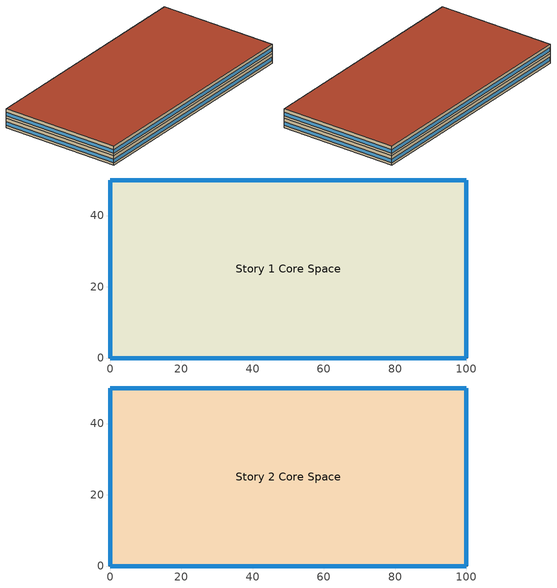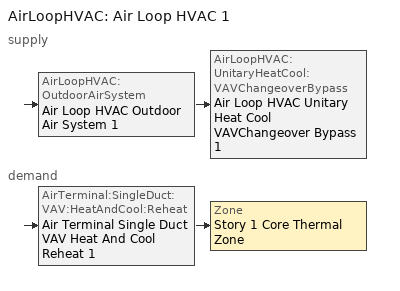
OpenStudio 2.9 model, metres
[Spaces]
Story 1 Core Space
 floor ground: 0,0 0,50 100,50 100,0 z0
 wall outside: 0,50 0,0 100,0 100,50 0,50 z0:4
 window: 0,49.97 0,0.03 / 100,0.03 100,49.97 / 99.97,50 0.03,50 / 0.03,0 99.97,0 z1:2.6
Story 2 Core Space
 floor to Story 1 Core Space: 0,0 0,50 100,50 100,0 z4
 wall outside: 0,50 0,0 100,0 100,50 0,50 z4:8
 window: 100,0.03 100,49.97 / 0.03,0 99.97,0 / 99.97,50 0.03,50 / 0,49.97 0,0.03 z5:6.6
 roof outside: 100,0 100,50 0,50 0,0 z8
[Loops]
AirLoopHVAC 'Air Loop HVAC 1'
 supply: AirLoopHVAC:OutdoorAirSystem 'Air Loop HVAC Outdoor Air System 1' > AirLoopHVAC:UnitaryHeatCool:VAVChangeoverBypass 'Air Loop HVAC Unitary Heat Cool VAVChangeover Bypass 1'
 demand: AirTerminal:SingleDuct:VAV:HeatAndCool:Reheat 'Air Terminal Single Duct VAV Heat And Cool Reheat 1' > Zone 'Story 1 Core Thermal Zone'
[Building]
Building 1: Space Type=Baseline Model Space Type; Default Construction Set=ASHRAE_189.1-2009_ClimateZone 4-5 (mdoff)_ConstSet
[SizingPeriod:DesignDay] Barometric Pressure {Pa}=98934; Sky Clearness=0; Rain Indicator=0; Snow Indicator=0; Day of Month=21; Daylight Saving Time Indicator=0; Humidity Indicating Type=Wetbulb; Dry-Bulb Temperature Range Modifier Type=DefaultMultipliers
Name | Maximum Dry-Bulb Temperature {C} | Daily Dry-Bulb Temperature Range {deltaC} | Humidity Indicating Conditions at Maximum Dry-Bulb | Wind Speed {m/s} | Wind Direction {deg} | Month | Day Type | Solar Model Indicator | ASHRAE Taub | ASHRAE Taud
Chicago Ohare Intl Ap Ann Htg 99.6% Condns DB | -20 | 0 | -20 | 4.9 | 270 | 1 | WinterDesignDay | ASHRAEClearSky
Chicago Ohare Intl Ap Ann Clg .4% Condns DB=>MWB | 33.3 | 10.5 | 23.7 | 5.2 | 230 | 7 | SummerDesignDay | ASHRAETau | 0.455 | 2.05
[DefaultConstructionSet]
ASHRAE_189.1-2009_ClimateZone 4-5 (mdoff)_ConstSet: Default Exterior Surface Constructions=ASHRAE_189.1-2009_ClimateZone 4-5 (mdoff)_Exterior_DefSurfCons; Default Interior Surface Constructions=000_Interior_DefSurfCons; Default Ground Contact Surface Constructions=000_Ground_DefSurfCons; Default Exterior SubSurface Constructions=ASHRAE_189.1-2009_ClimateZone 4-5 (mdoff)_Exterior_DefSubCons; Default Interior SubSurface Constructions=000_Interior_DefSubCons; Interior Partition Construction=000_Interior Partition
[DefaultSurfaceConstructions]
Name | Floor Construction | Wall Construction | Roof Ceiling Construction
ASHRAE_189.1-2009_ClimateZone 4-5 (mdoff)_Exterior_DefSurfCons | 000_ExtSlabCarpet_4in_ClimateZone 1-8 | ASHRAE_189.1-2009_ExtWall_SteelFrame_ClimateZone 4-8 | ASHRAE_189.1-2009_ExtRoof_IEAD_ClimateZone 2-5
000_Interior_DefSurfCons | 000_Interior Floor | 000_Interior Wall | 000_Interior Ceiling
000_Ground_DefSurfCons | 000_ExtSlabCarpet_4in_ClimateZone 1-8 | 000_ExtSlabCarpet_4in_ClimateZone 1-8 | 000_ExtSlabCarpet_4in_ClimateZone 1-8
[DefaultSubSurfaceConstructions] Glass Door Construction=000_Exterior Window; Skylight Construction=000_Exterior Window; Tubular Daylight Dome Construction=000_Interior Window; Tubular Daylight Diffuser Construction=000_Interior Window
Name | Fixed Window Construction | Operable Window Construction | Door Construction
ASHRAE_189.1-2009_ClimateZone 4-5 (mdoff)_Exterior_DefSubCons | ASHRAE_189.1-2009_ExtWindow_ClimateZone 4-5 | ASHRAE_189.1-2009_ExtWindow_ClimateZone 4-5 | 000_Exterior Door
000_Interior_DefSubCons | 000_Interior Window | 000_Interior Window | 000_Interior Door
[Construction]
000_Interior Partition; 000_Interior Door: 000_G05 25mm wood
000_ExtSlabCarpet_4in_ClimateZone 1-8: MAT-CC05 4 HW CONCRETE, CP02 CARPET PAD
ASHRAE_189.1-2009_ExtWall_SteelFrame_ClimateZone 4-8: MAT-SHEATH, Wall Insulation [39], 1/2IN Gypsum
ASHRAE_189.1-2009_ExtRoof_IEAD_ClimateZone 2-5: Roof Membrane, Roof Insulation [21], Metal Decking
000_Interior Floor: 000_F16 Acoustic tile, 000_F05 Ceiling air space resistance, 000_M11 100mm lightweight concrete
000_Interior Wall: 000_G01a 19mm gypsum board, 000_F04 Wall air space resistance, 000_G01a 19mm gypsum board
000_Interior Ceiling: 000_M11 100mm lightweight concrete, 000_F05 Ceiling air space resistance, 000_F16 Acoustic tile
ASHRAE_189.1-2009_ExtWindow_ClimateZone 4-5: Theoretical Glass [207]
000_Exterior Door: 000_F08 Metal surface, 000_I01 25mm insulation board
000_Exterior Window: 000_Clear 3mm, 000_Air 13mm, 000_Clear 3mm
000_Interior Window: 000_Clear 3mm
[Material]
Name | Roughness | Thickness | Conductivity | Density | Specific Heat | Thermal Absorptance | Solar Absorptance | Visible Absorptance
000_G05 25mm wood | MediumSmooth | 0.0254 | 0.15 | 608 | 1630
MAT-CC05 4 HW CONCRETE | Rough | 0.1016 | 1.311 | 2240 | 836.8 | 0.9 | 0.7 | 0.7
Wall Insulation [39] | MediumRough | 0.1184 | 0.045 | 265 | 836.8 | 0.9 | 0.7 | 0.7
1/2IN Gypsum | Smooth | 0.0127 | 0.16 | 784.9 | 830 | 0.9 | 0.92 | 0.92
Roof Membrane | VeryRough | 0.0095 | 0.16 | 1121.29 | 1460 | 0.9 | 0.7 | 0.7
Roof Insulation [21] | MediumRough | 0.2105 | 0.049 | 265 | 836.8 | 0.9 | 0.7 | 0.7
Metal Decking | MediumSmooth | 0.0015 | 45.006 | 7680 | 418.4 | 0.9 | 0.7 | 0.3
000_F16 Acoustic tile | MediumSmooth | 0.0191 | 0.06 | 368 | 590
000_M11 100mm lightweight concrete | MediumRough | 0.1016 | 0.53 | 1280 | 840
000_G01a 19mm gypsum board | MediumSmooth | 0.019 | 0.16 | 800 | 1090
000_F08 Metal surface | Smooth | 0.0008 | 45.28 | 7824 | 500
000_I01 25mm insulation board | MediumRough | 0.0254 | 0.03 | 43 | 1210
[Material:NoMass] Thermal Absorptance=0.9; Solar Absorptance=0.7
Name | Roughness | Thermal Resistance | Visible Absorptance
CP02 CARPET PAD | VeryRough | 0.2165 | 0.8
MAT-SHEATH | Rough | 0.3626 | 0.7
[Material:AirGap]
Name | Thermal Resistance
000_F05 Ceiling air space resistance | 0.18
000_F04 Wall air space resistance | 0.15
[WindowMaterial:Glazing] Optical Data Type=SpectralAverage; Thickness=0.003; Infrared Transmittance at Normal Incidence=0
Name | Solar Transmittance at Normal Incidence | Front Side Solar Reflectance at Normal Incidence | Back Side Solar Reflectance at Normal Incidence | Visible Transmittance at Normal Incidence | Front Side Visible Reflectance at Normal Incidence | Back Side Visible Reflectance at Normal Incidence | Front Side Infrared Hemispherical Emissivity | Back Side Infrared Hemispherical Emissivity | Conductivity | Dirt Correction Factor for Solar and Visible Transmittance | Solar Diffusing
Theoretical Glass [207] | 0.3311 | 0.6189 | 0.6189 | 0.44 | 0.51 | 0.51 | 0.9 | 0.9 | 0.0133 | 1 | No
000_Clear 3mm | 0.837 | 0.075 | 0.075 | 0.898 | 0.081 | 0.081 | 0.84 | 0.84 | 0.9
[WindowMaterial:Gas]
000_Air 13mm: Gas Type=Air; Thickness=0.0127
[BuildingStory] Nominal Floor to Floor Height {m}=4
Name | Nominal Z Coordinate {m}
Story 1 | 0
Story 2 | 4
[Space]
Name | Building Story | Thermal Zone
Story 1 Core Space | Story 1 | Story 1 Core Thermal Zone
Story 2 Core Space | Story 2 | Story 2 Core Thermal Zone
[ThermalZone] Use Ideal Air Loads=No
Name | Thermostat
Story 1 Core Thermal Zone | Thermostat Setpoint Dual Setpoint 1
Story 2 Core Thermal Zone
[Sizing:Zone] Zone Cooling Design Supply Air Temperature Input Method=SupplyAirTemperature; Zone Cooling Design Supply Air Temperature {C}=14; Zone Cooling Design Supply Air Temperature Difference {deltaC}=11.11; Zone Heating Design Supply Air Temperature Input Method=SupplyAirTemperature; Zone Heating Design Supply Air Temperature {C}=40; Zone Heating Design Supply Air Temperature Difference {deltaC}=11.11; Zone Cooling Design Supply Air Humidity Ratio {kg-H2O/kg-air}=0.0085; Zone Heating Design Supply Air Humidity Ratio {kg-H2O/kg-air}=0.008; Cooling Design Air Flow Method=DesignDay; Heating Design Air Flow Method=DesignDay; Account for Dedicated Outdoor Air System=No; Dedicated Outdoor Air System Control Strategy=NeutralSupplyAir; Dedicated Outdoor Air Low Setpoint Temperature for Design {C}=autosize; Dedicated Outdoor Air High Setpoint Temperature for Design {C}=autosize
Story 1 Core Thermal Zone; Story 2 Core Thermal Zone
[Zone equipment]
Story 1 Core Thermal Zone: Air Terminal Single Duct VAV Heat And Cool Reheat 1
[ThermostatSetpoint:DualSetpoint]
Thermostat Setpoint Dual Setpoint 1: Heating Setpoint Temperature Schedule=Heating Sch; Cooling Setpoint Temperature Schedule=Cooling Sch
[SpaceType]
Baseline Model Space Type: Default Schedule Set=Baseline Model Schedule Set; Design Specification Outdoor Air Object=Baseline Model OA
[DefaultScheduleSet]
Baseline Model Schedule Set: Number of People Schedule=Baseline Model People Lights and Equipment Schedule; People Activity Level Schedule=Baseline Model People Activity Schedule; Lighting Schedule=Baseline Model People Lights and Equipment Schedule; Electric Equipment Schedule=Baseline Model People Lights and Equipment Schedule; Infiltration Schedule=Baseline Model Infiltration Schedule
[DesignSpecification:OutdoorAir]
Baseline Model OA: Outdoor Air Method=Sum; Outdoor Air Flow per Person {m3/s-person}=0.00943895
[SpaceInfiltration:DesignFlowRate]
Baseline Model Infiltration: Space or SpaceType=Baseline Model Space Type; Design Flow Rate Calculation Method=Flow/ExteriorArea; Flow per Exterior Surface Area {m3/s-m2}=0.0003048
[People:Definition]
Baseline Model People Definition: Number of People Calculation Method=People/Area; People per Space Floor Area {person/m2}=0.0538196; Fraction Radiant=0.3
[People]
Baseline Model People: People Definition=Baseline Model People Definition; Space or SpaceType=Baseline Model Space Type; Multiplier=1
[Lights:Definition]
Baseline Model Lights Definition: Design Level Calculation Method=Watts/Area; Watts per Space Floor Area {W/m2}=10.7639
[Lights]
Baseline Model Lights: Lights Definition=Baseline Model Lights Definition; Space or SpaceType=Baseline Model Space Type; Fraction Replaceable=1
[ElectricEquipment:Definition]
Baseline Model Electric Equipment Definition: Design Level Calculation Method=Watts/Area; Watts per Space Floor Area {W/m2}=10.7639
[ElectricEquipment]
Baseline Model Electric Equipment: Electric Equipment Definition=Baseline Model Electric Equipment Definition; Space or SpaceType=Baseline Model Space Type
[AirLoopHVAC]
Air Loop HVAC 1: Availability Schedule=Always On Discrete; Design Supply Air Flow Rate {m3/s}=AutoSize
[Sizing:System]
Air Loop HVAC 1: Type of Load to Size On=Sensible; Design Outdoor Air Flow Rate {m3/s}=Autosize; Central Heating Maximum System Air Flow Ratio=0.3; Preheat Design Temperature {C}=7; Preheat Design Humidity Ratio {kg-H2O/kg-Air}=0.008; Precool Design Temperature {C}=12.8; Precool Design Humidity Ratio {kg-H2O/kg-Air}=0.008; Central Cooling Design Supply Air Temperature {C}=12.8; Central Heating Design Supply Air Temperature {C}=16.7; Sizing Option=NonCoincident; 100% Outdoor Air in Cooling=Yes; 100% Outdoor Air in Heating=Yes; Central Cooling Design Supply Air Humidity Ratio {kg-H2O/kg-Air}=0.0085; Central Heating Design Supply Air Humidity Ratio {kg-H2O/kg-Air}=0.008; Cooling Design Air Flow Method=DesignDay; Cooling Design Air Flow Rate {m3/s}=0; Heating Design Air Flow Method=DesignDay; Heating Design Air Flow Rate {m3/s}=0; System Outdoor Air Method=ZoneSum; Zone Maximum Outdoor Air Fraction=1; Cooling Supply Air Flow Rate Per Floor Area {m3/s-m2}=0.00996765; Cooling Fraction of Autosized Cooling Supply Air Flow Rate=1; Cooling Supply Air Flow Rate Per Unit Cooling Capacity {m3/s-W}=3.94755e-05; Heating Supply Air Flow Rate Per Floor Area {m3/s-m2}=0.00996765; Heating Fraction of Autosized Heating Supply Air Flow Rate=1; Heating Fraction of Autosized Cooling Supply Air Flow Rate=1; Heating Supply Air Flow Rate Per Unit Heating Capacity {m3/s-W}=3.15882e-05; Cooling Design Capacity Method=CoolingDesignCapacity; Cooling Design Capacity {W}=autosize; Cooling Design Capacity Per Floor Area {W/m2}=234.7; Fraction of Autosized Cooling Design Capacity=1; Heating Design Capacity Method=HeatingDesignCapacity; Heating Design Capacity {W}=autosize; Heating Design Capacity Per Floor Area {W/m2}=157; Fraction of Autosized Heating Design Capacity=1; Central Cooling Capacity Control Method=OnOff
[Coil:Heating:Gas] Availability Schedule=Always On Discrete; Gas Burner Efficiency=0.8; Nominal Capacity {W}=AutoSize; Parasitic Electric Load {W}=0; Parasitic Gas Load {W}=0
Coil Heating Gas 1; Coil Heating Gas 2
[AirTerminal:SingleDuct:VAV:HeatAndCool:Reheat]
Air Terminal Single Duct VAV Heat And Cool Reheat 1: Maximum Air Flow Rate {m3/s}=autosize; Zone Minimum Air Flow Fraction=0; Reheat Coil=Coil Heating Gas 1; Maximum Hot Water or Steam Flow Rate {m3/s}=autosize; Minimum Hot Water or Steam Flow Rate {m3/s}=0; Convergence Tolerance=0.001; Maximum Reheat Air Temperature {C}=1000
[AirLoopHVAC:ReturnPlenum]
Air Loop HVAC Return Plenum 1: ThermalZone=Story 2 Core Thermal Zone
[Fan:ConstantVolume]
Fan Constant Volume 1: Availability Schedule=Always On Discrete; Maximum Flow Rate {m3/s}=AutoSize
[Coil:Cooling:DX:SingleSpeed]
Coil Cooling DX Single Speed 1: Availability Schedule=Always On Discrete; Rated Total Cooling Capacity {W}=autosize; Rated Sensible Heat Ratio=autosize; Rated COP {W/W}=3; Rated Air Flow Rate {m3/s}=autosize; Rated Evaporator Fan Power Per Volume Flow Rate {W/(m3/s)}=773.3; Total Cooling Capacity Function of Temperature Curve=Curve Biquadratic 1; Total Cooling Capacity Function of Flow Fraction Curve=Curve Quadratic 1; Energy Input Ratio Function of Temperature Curve=Curve Biquadratic 2; Energy Input Ratio Function of Flow Fraction Curve=Curve Quadratic 2; Part Load Fraction Correlation Curve=Curve Quadratic 3; Condenser Type=AirCooled; Evaporative Condenser Effectiveness=0; Evaporative Condenser Air Flow Rate {m3/s}=Autosize; Evaporative Condenser Pump Rated Power Consumption {W}=Autosize; Crankcase Heater Capacity {W}=0; Maximum Outdoor Dry-Bulb Temperature for Crankcase Heater Operation {C}=0; Basin Heater Capacity {W/K}=0; Basin Heater Setpoint Temperature {C}=10
[AirLoopHVAC:UnitaryHeatCool:VAVChangeoverBypass]
Air Loop HVAC Unitary Heat Cool VAVChangeover Bypass 1: System Air Flow Rate During Cooling Operation {m3/s}=autosize; System Air Flow Rate During Heating Operation {m3/s}=autosize; System Air Flow Rate When No Cooling or Heating is Needed {m3/s}=autosize; Outdoor Air Flow Rate During Cooling Operation {m3/s}=0; Outdoor Air Flow Rate During Heating Operation {m3/s}=0; Outdoor Air Flow Rate When No Cooling or Heating is Needed {m3/s}=0; Supply Air Fan=Fan Constant Volume 1; Supply Air Fan Placement=DrawThrough; Cooling Coil=Coil Cooling DX Single Speed 1; Heating Coil=Coil Heating Gas 2; Priority Control Mode=ZonePriority; Minimum Outlet Air Temperature During Cooling Operation {C}=8; Maximum Outlet Air Temperature During Heating Operation {C}=50; Dehumidification Control Type=None; Minimum Runtime Before Operating Mode Change {hr}=0.25
[Controller:OutdoorAir]
Controller Outdoor Air 1: Minimum Outdoor Air Flow Rate {m3/s}=0; Maximum Outdoor Air Flow Rate {m3/s}=Autosize; Economizer Control Type=NoEconomizer; Economizer Control Action Type=ModulateFlow; Economizer Maximum Limit Dry-Bulb Temperature {C}=28; Economizer Maximum Limit Enthalpy {J/kg}=64000; Economizer Minimum Limit Dry-Bulb Temperature {C}=-100; Lockout Type=NoLockout; Minimum Limit Type=FixedMinimum; Controller Mechanical Ventilation=Controller Mechanical Ventilation 1; High Humidity Control=No; Heat Recovery Bypass Control Type=BypassWhenWithinEconomizerLimits
[Controller:MechanicalVentilation]
Controller Mechanical Ventilation 1: Availability Schedule=Always On Discrete; System Outdoor Air Method=ZoneSum
[AirLoopHVAC:OutdoorAirSystem]
Air Loop HVAC Outdoor Air System 1: Controller=Controller Outdoor Air 1
[Schedule:Ruleset]
Name | Default Day Schedule | Summer Design Day Schedule | Winter Design Day Schedule
Cooling Sch | Cooling Sch Default
Heating Sch | Heating Sch Default
Baseline Model Infiltration Schedule | Baseline Model Infiltration Schedule Schedule All Days | Baseline Model Infiltration Schedule Summer Design Day | Baseline Model Infiltration Schedule Winter Design Day
Baseline Model People Lights and Equipment Schedule | Baseline Model People Lights and Equipment Schedule Schedule Week Day | Baseline Model People Lights and Equipment Schedule Summer Design Day | Baseline Model People Lights and Equipment Schedule Winter Design Day
Baseline Model People Activity Schedule | Baseline Model People Activity Schedule Default
[Schedule:Day]
Cooling Sch Default: 24, 0, 28
Heating Sch Default: 24, 0, 24
Baseline Model Infiltration Schedule Schedule All Days: 6, 0, 1, 22, 0, 0.25, 24, 0, 1
Baseline Model Infiltration Schedule Winter Design Day; Baseline Model Infiltration Schedule Summer Design Day; Baseline Model People Lights and Equipment Schedule Summer Design Day: 24, 0, 1
Baseline Model People Lights and Equipment Schedule Schedule Week Day: 6, 0, 0, 7, 0, 0.1, 8, 0, 0.2, 12, 0, 0.95, 13, 0, 0.5, 17, 0, 0.95, 18, 0, 0.7, 20, 0, 0.4, 22, 0, 0.1, 24, 0, 0.05
Baseline Model People Lights and Equipment Schedule Winter Design Day; Baseline Model People Lights and Equipment Schedule Schedule Sunday: 24, 0, 0
Baseline Model People Lights and Equipment Schedule Saturday: 6, 0, 0, 8, 0, 0.1, 14, 0, 0.5, 17, 0, 0.1, 24, 0, 0
Baseline Model People Activity Schedule Default: 24, 0, 120
[Schedule:Rule] Schedule Ruleset=Baseline Model People Lights and Equipment Schedule
Name | Rule Order | Day Schedule | Apply Saturday | Apply Sunday
Baseline Model People Lights and Equipment Schedule Saturday Rule | 1 | Baseline Model People Lights and Equipment Schedule Saturday | Yes
Baseline Model People Lights and Equipment Schedule Sunday Rule | 0 | Baseline Model People Lights and Equipment Schedule Schedule Sunday |  | Yes
[Schedule:Constant]
Always On Discrete: Value=1
[Curve:Biquadratic] Minimum Value of x=17; Maximum Value of x=22; Minimum Value of y=13; Maximum Value of y=46
Name | Coefficient1 Constant | Coefficient2 x | Coefficient3 x**2 | Coefficient4 y | Coefficient5 y**2 | Coefficient6 x*y
Curve Biquadratic 1 | 0.942588 | 0.00954335 | 0.00068377 | -0.0110427 | 5.249e-06 | -9.72e-06
Curve Biquadratic 2 | 0.342414 | 0.034885 | -0.0006237 | 0.00497722 | 0.000437951 | -0.000728028
[Curve:Quadratic]
Name | Coefficient1 Constant | Coefficient2 x | Coefficient3 x**2 | Minimum Value of x | Maximum Value of x
Curve Quadratic 1 | 0.8 | 0.2 | 0 | 0.5 | 1.5
Curve Quadratic 2 | 1.1552 | -0.1808 | 0.0256 | 0.5 | 1.5
Curve Quadratic 3 | 0.85 | 0.15 | 0 | 0 | 1
